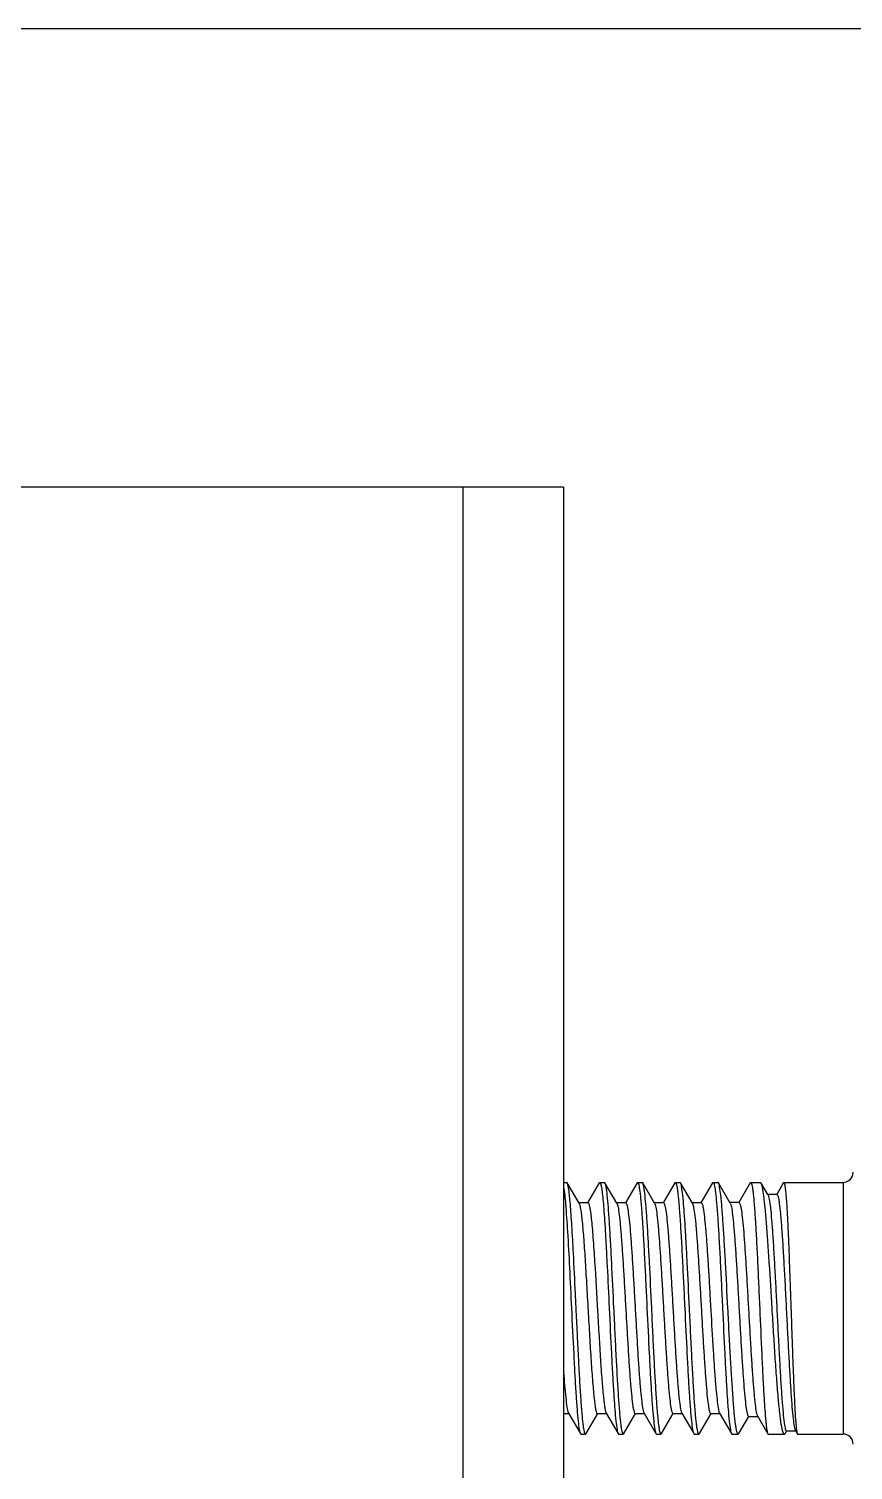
# Model space of a CAD drawing. Extents: x 1725261 to 1937680, y 860327 to 1571294.
# Drawn here: x 1839691 to 1840080, y 1252925 to 1253607 of the extents above; entities that cross this region are included whole.
import ezdxf

# ---------------------------------------------------------------- set-up
doc = ezdxf.new("R2010")
doc.units = 0
doc.header["$LTSCALE"] = 1000
doc.header["$MEASUREMENT"] = 0
doc.layers.add('bz', color=2, linetype='Continuous')

msp = doc.modelspace()

# ---------------------------------------------------------------- linework, layer by layer
at = {"linetype": 'Continuous'}
for p, q in [((1839943.48, 1253389.71), (1839455.32, 1253389.71)), ((1839895.85, 1253389.71), (1839895.85, 1249424.57)), ((1839943.48, 1253389.71), (1839943.48, 1249424.57)), ((1839943.48, 1253060.8), (1839944.97, 1253060.8)), ((1839950.82, 1253050.91), (1839945.2, 1253060.59)), ((1839960.36, 1253060.6), (1839954.86, 1253051.15)), ((1839960.36, 1253060.6), (1839960.59, 1253060.8)), ((1839960.59, 1253060.8), (1839962.83, 1253060.8)), ((1839963.06, 1253060.59), (1839962.83, 1253060.8)), ((1839968.68, 1253050.91), (1839963.06, 1253060.59)), ((1839978.22, 1253060.6), (1839972.72, 1253051.15)), ((1839978.22, 1253060.6), (1839978.45, 1253060.8)), ((1839978.45, 1253060.8), (1839980.69, 1253060.8)), ((1839980.92, 1253060.59), (1839980.69, 1253060.8)), ((1839986.54, 1253050.91), (1839980.92, 1253060.59)), ((1839996.08, 1253060.6), (1839990.58, 1253051.15)), ((1839996.08, 1253060.6), (1839996.31, 1253060.8)), ((1839996.31, 1253060.8), (1839998.55, 1253060.8)), ((1839998.78, 1253060.59), (1839998.55, 1253060.8)), ((1840004.4, 1253050.91), (1839998.78, 1253060.59)), ((1840013.94, 1253060.6), (1840008.44, 1253051.15)), ((1840013.94, 1253060.6), (1840014.17, 1253060.8)), ((1840014.17, 1253060.8), (1840016.46, 1253060.8)), ((1840016.71, 1253060.58), (1840016.46, 1253060.8)), ((1840022.26, 1253051.01), (1840016.71, 1253060.58)), ((1840031.76, 1253060.61), (1840026.31, 1253051.25)), ((1840031.76, 1253060.61), (1840031.98, 1253060.8)), ((1840031.98, 1253060.8), (1840036.52, 1253060.8)), ((1840036.87, 1253060.49), (1840036.52, 1253060.8)), ((1840040.02, 1253055.07), (1840036.87, 1253060.49)), ((1840047.49, 1253060.67), (1840044.26, 1253055.12)), ((1840047.49, 1253060.67), (1840047.63, 1253060.8)), ((1840047.63, 1253060.8), (1840075.64, 1253060.8)), ((1840075.64, 1253060.8), (1840075.64, 1252941.73)), ((1840040.15, 1253054.84), (1840040.02, 1253055.07)), ((1840044.36, 1253055.07), (1840040.02, 1253055.07)), ((1840044.26, 1253055.12), (1840044.23, 1253055.07)), ((1839955, 1253051.15), (1839950.68, 1253051.15)), ((1839972.86, 1253051.15), (1839968.54, 1253051.15)), ((1839990.72, 1253051.15), (1839986.4, 1253051.15)), ((1840008.58, 1253051.15), (1840004.26, 1253051.15)), ((1840004.4, 1253050.91), (1840004.45, 1253050.8)), ((1840026.45, 1253051.25), (1840022.12, 1253051.25)), ((1839943.48, 1252951.38), (1839945.93, 1252951.38)), ((1839945.79, 1252951.62), (1839951.43, 1252941.93)), ((1839954.13, 1252941.94), (1839959.61, 1252951.38)), ((1839959.47, 1252951.38), (1839963.79, 1252951.38)), ((1839963.65, 1252951.62), (1839969.29, 1252941.93)), ((1839971.99, 1252941.94), (1839977.47, 1252951.38)), ((1839977.33, 1252951.38), (1839981.65, 1252951.38)), ((1839981.51, 1252951.62), (1839987.15, 1252941.93)), ((1839989.85, 1252941.94), (1839995.33, 1252951.38)), ((1839995.19, 1252951.38), (1839999.51, 1252951.38)), ((1839999.37, 1252951.62), (1840005.01, 1252941.93)), ((1840007.71, 1252941.94), (1840013.19, 1252951.38)), ((1840013.05, 1252951.38), (1840017.37, 1252951.38)), ((1840017.1, 1252951.89), (1840017.23, 1252951.62)), ((1840017.23, 1252951.62), (1840022.87, 1252941.93)), ((1840035.13, 1252950.33), (1840040.04, 1252941.89)), ((1840026.37, 1252941.99), (1840031.08, 1252950.1)), ((1840030.94, 1252950.1), (1840035.27, 1252950.1)), ((1839951.43, 1252941.93), (1839951.66, 1252941.73)), ((1839951.66, 1252941.73), (1839953.9, 1252941.73)), ((1839954.13, 1252941.94), (1839953.9, 1252941.73)), ((1839969.29, 1252941.93), (1839969.52, 1252941.73)), ((1839969.52, 1252941.73), (1839971.76, 1252941.73)), ((1839971.99, 1252941.94), (1839971.76, 1252941.73)), ((1839987.15, 1252941.93), (1839987.38, 1252941.73)), ((1839987.38, 1252941.73), (1839989.62, 1252941.73)), ((1839989.85, 1252941.94), (1839989.62, 1252941.73)), ((1840005.01, 1252941.93), (1840005.24, 1252941.73)), ((1840005.24, 1252941.73), (1840007.48, 1252941.73)), ((1840007.71, 1252941.94), (1840007.48, 1252941.73)), ((1840022.87, 1252941.93), (1840023.1, 1252941.73)), ((1840023.1, 1252941.73), (1840026.07, 1252941.73)), ((1840026.37, 1252941.99), (1840026.07, 1252941.73)), ((1840040.04, 1252941.89), (1840040.22, 1252941.73)), ((1840040.22, 1252941.73), (1840047.92, 1252941.73)), ((1840048.34, 1252942.1), (1840047.92, 1252941.73)), ((1840048.34, 1252942.1), (1840048.94, 1252943.12)), ((1840048.85, 1252943.18), (1840053.19, 1252943.18)), ((1840053.07, 1252943.38), (1840053.98, 1252941.82)), ((1840053.98, 1252941.82), (1840054.08, 1252941.73)), ((1840054.08, 1252941.73), (1840075.64, 1252941.73))]:
    msp.add_line(p, q, dxfattribs=at)
for centre, start, end in [((1840075.64, 1253065.56), 270, 0), ((1840075.64, 1252936.97), 0, 90)]:
    msp.add_arc(centre, 4.76, start, end, dxfattribs=at)
for points, knots in [([(1839945.2, 1253060.59), (1839945.19, 1253060.63), (1839945.13, 1253060.71), (1839945.04, 1253060.8), (1839944.97, 1253060.8)], [0, 0, 0, 0, 0.33644, 1, 1, 1, 1]), ([(1839948.14, 1253027.41), (1839947.92, 1253031.67), (1839947.57, 1253037.77), (1839947.07, 1253045.44), (1839946.71, 1253050.15), (1839946.35, 1253054.05), (1839946.01, 1253057.07), (1839945.65, 1253059.15), (1839945.4, 1253060.25), (1839945.2, 1253060.59)], [0, 0, 0, 0, 0.384278, 0.548795, 0.691198, 0.809122, 0.900672, 0.964483, 1, 1, 1, 1]), ([(1839960.59, 1253060.8), (1839960.67, 1253060.8), (1839960.86, 1253060.59), (1839961.13, 1253059.83), (1839961.48, 1253058.13), (1839961.84, 1253055.32), (1839962.22, 1253051.44), (1839962.61, 1253046.6), (1839963, 1253040.87), (1839963.39, 1253034.38), (1839963.64, 1253029.8), (1839963.76, 1253027.41)], [0, 0, 0, 0, 0.007293, 0.021459, 0.073997, 0.159035, 0.275243, 0.420481, 0.591942, 0.786408, 1, 1, 1, 1]), ([(1839967.29, 1253001.27), (1839966.95, 1253008.48), (1839966.45, 1253018.99), (1839965.74, 1253032.43), (1839965.22, 1253041.13), (1839964.72, 1253048.45), (1839964.21, 1253054.14), (1839963.78, 1253057.79), (1839963.38, 1253059.72), (1839963.19, 1253060.38), (1839963.06, 1253060.59)], [0, 0, 0, 0, 0.363934, 0.530187, 0.678191, 0.802879, 0.899992, 0.966292, 0.987243, 1, 1, 1, 1]), ([(1839978.45, 1253060.8), (1839978.58, 1253060.8), (1839978.85, 1253060.32), (1839979.05, 1253059.51), (1839979.34, 1253058.05), (1839979.6, 1253056.1), (1839979.87, 1253053.6), (1839980.26, 1253049.3), (1839980.74, 1253042.82), (1839981.28, 1253033.92), (1839981.82, 1253023.76), (1839982.37, 1253012.73), (1839982.73, 1253005.14), (1839982.92, 1253001.27)], [0, 0, 0, 0, 0.006687, 0.021748, 0.045922, 0.079138, 0.121135, 0.17154, 0.295605, 0.446631, 0.618866, 0.805704, 1, 1, 1, 1]), ([(1839985.15, 1253001.27), (1839984.81, 1253008.48), (1839984.31, 1253018.99), (1839983.6, 1253032.43), (1839983.08, 1253041.13), (1839982.57, 1253048.45), (1839982.07, 1253054.14), (1839981.64, 1253057.79), (1839981.24, 1253059.72), (1839981.05, 1253060.38), (1839980.92, 1253060.59)], [0, 0, 0, 0, 0.363936, 0.530191, 0.678194, 0.802878, 0.899991, 0.966291, 0.987243, 1, 1, 1, 1]), ([(1839996.31, 1253060.8), (1839996.44, 1253060.8), (1839996.71, 1253060.32), (1839996.91, 1253059.51), (1839997.2, 1253058.05), (1839997.46, 1253056.1), (1839997.73, 1253053.6), (1839998.12, 1253049.3), (1839998.6, 1253042.82), (1839999.14, 1253033.92), (1839999.68, 1253023.76), (1840000.23, 1253012.73), (1840000.59, 1253005.14), (1840000.78, 1253001.27)], [0, 0, 0, 0, 0.006686, 0.021748, 0.045922, 0.079137, 0.121134, 0.171539, 0.2956, 0.446625, 0.618862, 0.805702, 1, 1, 1, 1]), ([(1840003.01, 1253001.27), (1840002.67, 1253008.48), (1840002.17, 1253018.99), (1840001.46, 1253032.43), (1840000.94, 1253041.13), (1840000.43, 1253048.45), (1839999.93, 1253054.14), (1839999.5, 1253057.79), (1839999.1, 1253059.72), (1839998.91, 1253060.38), (1839998.78, 1253060.59)], [0, 0, 0, 0, 0.363938, 0.530193, 0.678196, 0.802878, 0.89999, 0.96629, 0.987243, 1, 1, 1, 1]), ([(1840014.17, 1253060.8), (1840014.3, 1253060.8), (1840014.57, 1253060.32), (1840014.77, 1253059.51), (1840015.06, 1253058.05), (1840015.32, 1253056.1), (1840015.59, 1253053.6), (1840015.98, 1253049.3), (1840016.46, 1253042.82), (1840017, 1253033.92), (1840017.54, 1253023.76), (1840018.09, 1253012.73), (1840018.45, 1253005.14), (1840018.64, 1253001.27)], [0, 0, 0, 0, 0.006686, 0.021748, 0.045923, 0.079138, 0.121135, 0.171539, 0.295599, 0.446623, 0.618861, 0.805701, 1, 1, 1, 1]), ([(1840021.17, 1253001.27), (1840020.8, 1253008.47), (1840020.26, 1253018.96), (1840019.51, 1253032.38), (1840018.96, 1253041.07), (1840018.43, 1253048.39), (1840017.9, 1253054.09), (1840017.45, 1253057.75), (1840017.04, 1253059.7), (1840016.84, 1253060.36), (1840016.71, 1253060.58)], [0, 0, 0, 0, 0.36329, 0.529314, 0.6772, 0.8019, 0.899174, 0.965796, 0.986969, 1, 1, 1, 1]), ([(1840031.98, 1253060.8), (1840032.11, 1253060.8), (1840032.36, 1253060.31), (1840032.56, 1253059.51), (1840032.83, 1253058.04), (1840033.08, 1253056.1), (1840033.34, 1253053.6), (1840033.71, 1253049.3), (1840034.16, 1253042.82), (1840034.67, 1253033.92), (1840035.18, 1253023.76), (1840035.69, 1253012.73), (1840036.03, 1253005.14), (1840036.2, 1253001.27)], [0, 0, 0, 0, 0.006577, 0.021598, 0.045743, 0.078947, 0.120936, 0.171341, 0.295421, 0.446481, 0.618759, 0.805647, 1, 1, 1, 1]), ([(1840042.09, 1253001.27), (1840041.65, 1253008.39), (1840041.03, 1253018.79), (1840040.14, 1253032.1), (1840039.5, 1253040.74), (1840038.88, 1253048.06), (1840038.26, 1253053.8), (1840037.73, 1253057.52), (1840037.25, 1253059.55), (1840037.01, 1253060.25), (1840036.87, 1253060.49)], [0, 0, 0, 0, 0.359931, 0.524763, 0.672002, 0.796741, 0.894844, 0.963163, 0.985535, 1, 1, 1, 1]), ([(1840047.63, 1253060.8), (1840047.75, 1253060.8), (1840047.93, 1253060.28), (1840048.1, 1253059.52), (1840048.31, 1253058.04), (1840048.51, 1253056.1), (1840048.72, 1253053.6), (1840049.02, 1253049.3), (1840049.38, 1253042.82), (1840049.78, 1253033.92), (1840050.19, 1253023.76), (1840050.59, 1253012.73), (1840050.85, 1253005.14), (1840050.99, 1253001.27)], [0, 0, 0, 0, 0.006021, 0.020821, 0.044863, 0.078011, 0.119986, 0.170402, 0.294571, 0.445788, 0.618273, 0.805395, 1, 1, 1, 1]), ([(1839943.48, 1253058.75), (1839943.97, 1253056.1), (1839944.57, 1253049), (1839945.46, 1253036.21), (1839946.31, 1253019.71), (1839946.89, 1253007.64), (1839947.2, 1253001.27)], [0, 0, 0, 0, 0.140047, 0.370694, 0.667791, 1, 1, 1, 1]), ([(1840040.15, 1253054.84), (1840040.29, 1253054.61), (1840040.49, 1253053.94), (1840040.91, 1253051.94), (1840041.36, 1253048.21), (1840041.9, 1253042.42), (1840042.43, 1253035.03), (1840042.97, 1253026.33), (1840043.51, 1253016.65), (1840044.04, 1253006.35), (1840044.58, 1252995.81), (1840045.11, 1252985.42), (1840045.64, 1252975.55), (1840046.16, 1252966.55), (1840046.68, 1252958.73), (1840047.19, 1252952.37), (1840047.64, 1252948.06), (1840048.01, 1252945.53), (1840048.28, 1252944.28), (1840048.48, 1252943.57), (1840048.73, 1252943.18), (1840048.85, 1252943.18)], [0, 0, 0, 0, 0.007107, 0.018639, 0.0548, 0.107312, 0.174177, 0.252841, 0.34033, 0.433375, 0.528546, 0.622381, 0.711512, 0.792794, 0.863403, 0.920942, 0.963521, 0.978774, 0.989867, 0.996808, 1, 1, 1, 1]), ([(1840044.36, 1253055.07), (1840044.49, 1253055.07), (1840044.76, 1253054.64), (1840044.96, 1253053.88), (1840045.25, 1253052.54), (1840045.64, 1253049.84), (1840046.12, 1253045.29), (1840046.65, 1253038.61), (1840047.18, 1253030.47), (1840047.72, 1253021.2), (1840048.26, 1253011.14), (1840048.8, 1253000.66), (1840049.33, 1252990.16), (1840049.86, 1252980), (1840050.39, 1252970.56), (1840050.91, 1252962.17), (1840051.42, 1252955.1), (1840051.93, 1252949.61), (1840052.36, 1252946.1), (1840052.75, 1252944.23), (1840052.95, 1252943.6), (1840053.07, 1252943.38)], [0, 0, 0, 0, 0.00344, 0.010899, 0.022787, 0.039077, 0.08427, 0.144807, 0.218371, 0.302169, 0.393053, 0.48765, 0.582499, 0.674175, 0.759417, 0.835242, 0.899047, 0.9487, 0.982621, 0.993382, 1, 1, 1, 1]), ([(1839950.82, 1253050.91), (1839951, 1253050.6), (1839951.25, 1253049.64), (1839951.6, 1253047.84), (1839951.94, 1253045.28), (1839952.46, 1253040.51), (1839953.06, 1253033.06), (1839953.49, 1253026.7), (1839953.71, 1253023.17)], [0, 0, 0, 0, 0.038835, 0.104857, 0.1976, 0.315752, 0.620526, 1, 1, 1, 1]), ([(1839955, 1253051.15), (1839955.21, 1253051.15), (1839955.56, 1253050.29), (1839955.86, 1253048.99), (1839956.26, 1253046.53), (1839956.63, 1253043.32), (1839957.02, 1253039.25), (1839957.57, 1253032.45), (1839957.93, 1253027.01), (1839958.17, 1253023.17)], [0, 0, 0, 0, 0.022134, 0.075093, 0.160257, 0.276417, 0.421479, 0.592671, 1, 1, 1, 1]), ([(1839968.68, 1253050.91), (1839968.8, 1253050.7), (1839969, 1253050.09), (1839969.4, 1253048.31), (1839969.84, 1253045.02), (1839970.36, 1253039.94), (1839970.88, 1253033.46), (1839971.41, 1253025.82), (1839971.94, 1253017.29), (1839972.47, 1253008.19), (1839973, 1252998.84), (1839973.53, 1252989.58), (1839974.06, 1252980.74), (1839974.59, 1252972.63), (1839975.11, 1252965.56), (1839975.63, 1252959.78), (1839976.09, 1252955.86), (1839976.47, 1252953.54), (1839976.74, 1252952.4), (1839976.95, 1252951.73), (1839977.21, 1252951.38), (1839977.33, 1252951.38)], [0, 0, 0, 0, 0.007395, 0.019019, 0.054844, 0.106491, 0.172173, 0.249556, 0.335869, 0.428015, 0.522682, 0.616468, 0.706, 0.788063, 0.859716, 0.918399, 0.962047, 0.977755, 0.989231, 0.996485, 1, 1, 1, 1]), ([(1839972.86, 1253051.15), (1839972.98, 1253051.15), (1839973.24, 1253050.8), (1839973.44, 1253050.13), (1839973.72, 1253048.99), (1839974.1, 1253046.67), (1839974.56, 1253042.75), (1839975.08, 1253036.97), (1839975.6, 1253029.89), (1839976.13, 1253021.79), (1839976.66, 1253012.94), (1839977.19, 1253003.68), (1839977.72, 1252994.33), (1839978.25, 1252985.23), (1839978.78, 1252976.7), (1839979.31, 1252969.06), (1839979.83, 1252962.58), (1839980.35, 1252957.5), (1839980.79, 1252954.22), (1839981.19, 1252952.44), (1839981.39, 1252951.83), (1839981.51, 1252951.62)], [0, 0, 0, 0, 0.003516, 0.010771, 0.022251, 0.037961, 0.081618, 0.140314, 0.21198, 0.294058, 0.383605, 0.477402, 0.572078, 0.664229, 0.750542, 0.827917, 0.893586, 0.945213, 0.981012, 0.992619, 1, 1, 1, 1]), ([(1839986.54, 1253050.91), (1839986.66, 1253050.7), (1839986.86, 1253050.09), (1839987.26, 1253048.31), (1839987.7, 1253045.02), (1839988.22, 1253039.94), (1839988.74, 1253033.46), (1839989.27, 1253025.82), (1839989.8, 1253017.29), (1839990.33, 1253008.19), (1839990.86, 1252998.84), (1839991.39, 1252989.58), (1839991.92, 1252980.74), (1839992.45, 1252972.63), (1839992.97, 1252965.56), (1839993.49, 1252959.78), (1839993.95, 1252955.86), (1839994.33, 1252953.54), (1839994.6, 1252952.4), (1839994.81, 1252951.73), (1839995.07, 1252951.38), (1839995.19, 1252951.38)], [0, 0, 0, 0, 0.007397, 0.019019, 0.054844, 0.106491, 0.172173, 0.249556, 0.335869, 0.428015, 0.522683, 0.616468, 0.706, 0.788064, 0.859716, 0.918399, 0.962047, 0.977754, 0.989232, 0.996484, 1, 1, 1, 1]), ([(1839990.72, 1253051.15), (1839990.84, 1253051.15), (1839991.1, 1253050.8), (1839991.3, 1253050.13), (1839991.58, 1253048.99), (1839991.96, 1253046.67), (1839992.42, 1253042.75), (1839992.94, 1253036.97), (1839993.46, 1253029.89), (1839993.99, 1253021.79), (1839994.52, 1253012.94), (1839995.05, 1253003.68), (1839995.58, 1252994.33), (1839996.11, 1252985.23), (1839996.64, 1252976.7), (1839997.17, 1252969.06), (1839997.69, 1252962.58), (1839998.21, 1252957.5), (1839998.65, 1252954.22), (1839999.05, 1252952.44), (1839999.25, 1252951.83), (1839999.37, 1252951.62)], [0, 0, 0, 0, 0.003515, 0.010771, 0.022249, 0.037962, 0.081619, 0.140314, 0.21198, 0.294058, 0.383605, 0.477402, 0.572078, 0.664229, 0.750541, 0.827917, 0.893586, 0.945213, 0.981012, 0.992621, 1, 1, 1, 1]), ([(1840004.45, 1253050.8), (1840004.75, 1253050.18), (1840005.1, 1253048.26), (1840005.63, 1253044.63), (1840006.12, 1253039.43), (1840006.64, 1253032.9), (1840007.17, 1253025.23), (1840007.69, 1253016.71), (1840008.22, 1253007.64), (1840008.75, 1252998.35), (1840009.27, 1252989.15), (1840009.8, 1252980.39), (1840010.32, 1252972.38), (1840010.85, 1252965.39), (1840011.36, 1252959.67), (1840011.82, 1252955.8), (1840012.19, 1252953.51), (1840012.47, 1252952.38), (1840012.67, 1252951.72), (1840012.93, 1252951.38), (1840013.05, 1252951.38)], [0, 0, 0, 0, 0.020603, 0.057806, 0.110504, 0.176892, 0.254638, 0.340995, 0.432905, 0.527106, 0.620258, 0.709056, 0.790352, 0.861271, 0.919315, 0.962468, 0.977994, 0.989339, 0.996513, 1, 1, 1, 1]), ([(1840008.58, 1253051.15), (1840008.7, 1253051.15), (1840008.95, 1253050.82), (1840009.16, 1253050.16), (1840009.43, 1253049.06), (1840009.8, 1253046.8), (1840010.25, 1253042.99), (1840010.76, 1253037.37), (1840011.28, 1253030.47), (1840011.8, 1253022.56), (1840012.32, 1253013.91), (1840013.02, 1253001.76), (1840013.7, 1252989.67), (1840014.41, 1252978.05), (1840014.93, 1252970.35), (1840015.45, 1252963.74), (1840015.95, 1252958.43), (1840016.46, 1252954.63), (1840016.82, 1252952.59), (1840017.1, 1252951.89)], [0, 0, 0, 0, 0.003451, 0.010528, 0.02171, 0.037015, 0.079558, 0.136815, 0.206829, 0.287179, 0.375068, 0.467432, 0.652658, 0.739058, 0.81724, 0.884486, 0.938474, 0.977372, 1, 1, 1, 1]), ([(1840022.26, 1253051.01), (1840022.39, 1253050.79), (1840022.59, 1253050.17), (1840023, 1253048.35), (1840023.44, 1253045), (1840023.97, 1253039.81), (1840024.49, 1253033.2), (1840025.02, 1253025.42), (1840025.56, 1253016.74), (1840026.09, 1253007.49), (1840026.62, 1252998), (1840027.16, 1252988.61), (1840027.69, 1252979.67), (1840028.21, 1252971.48), (1840028.74, 1252964.35), (1840029.25, 1252958.54), (1840029.71, 1252954.59), (1840030.09, 1252952.26), (1840030.36, 1252951.12), (1840030.56, 1252950.45), (1840030.82, 1252950.1), (1840030.94, 1252950.1)], [0, 0, 0, 0, 0.007409, 0.01909, 0.055149, 0.107148, 0.173245, 0.251046, 0.337725, 0.430132, 0.524922, 0.618672, 0.708016, 0.789761, 0.861007, 0.919255, 0.962504, 0.978047, 0.989392, 0.996551, 1, 1, 1, 1]), ([(1840026.45, 1253051.25), (1840026.57, 1253051.25), (1840026.83, 1253050.89), (1840027.04, 1253050.2), (1840027.32, 1253049.04), (1840027.7, 1253046.66), (1840028.17, 1253042.65), (1840028.69, 1253036.74), (1840029.22, 1253029.52), (1840029.75, 1253021.26), (1840030.28, 1253012.26), (1840030.82, 1253002.85), (1840031.35, 1252993.37), (1840031.88, 1252984.16), (1840032.41, 1252975.54), (1840032.94, 1252967.84), (1840033.46, 1252961.32), (1840033.97, 1252956.22), (1840034.41, 1252952.93), (1840034.81, 1252951.15), (1840035.01, 1252950.54), (1840035.13, 1252950.33)], [0, 0, 0, 0, 0.003529, 0.010847, 0.022435, 0.038293, 0.08234, 0.141503, 0.213655, 0.296174, 0.386062, 0.480058, 0.574763, 0.666765, 0.752768, 0.829708, 0.894868, 0.945981, 0.981331, 0.99276, 1, 1, 1, 1]), ([(1839949.43, 1253001.27), (1839949.33, 1253003.52), (1839948.91, 1253012.23), (1839948.49, 1253020.94), (1839948.14, 1253027.41)], [0, 0, 0, 0, 0.258222, 1, 1, 1, 1]), ([(1839963.76, 1253027.41), (1839963.88, 1253025.33), (1839964.32, 1253016.62), (1839964.74, 1253007.9), (1839965.06, 1253001.27)], [0, 0, 0, 0, 0.238495, 1, 1, 1, 1]), ([(1839953.71, 1253023.17), (1839953.96, 1253019.2), (1839954.45, 1253011.04), (1839955.14, 1252998.74), (1839955.84, 1252986.6), (1839956.53, 1252975.4), (1839957.14, 1252966.99), (1839957.64, 1252961.26), (1839957.99, 1252957.86), (1839958.33, 1252955.19), (1839958.69, 1252953.16), (1839958.96, 1252952.06), (1839959.29, 1252951.38), (1839959.47, 1252951.38)], [0, 0, 0, 0, 0.165501, 0.339784, 0.511803, 0.670616, 0.80615, 0.862438, 0.909852, 0.947659, 0.975319, 0.992557, 1, 1, 1, 1]), ([(1839958.17, 1253023.17), (1839958.67, 1253015.42), (1839959.33, 1253003.71), (1839960.21, 1252988.3), (1839960.87, 1252977.42), (1839961.53, 1252967.91), (1839962.1, 1252961.11), (1839962.59, 1252956.76), (1839962.91, 1252954.43), (1839963.24, 1252952.79), (1839963.48, 1252951.91), (1839963.65, 1252951.62)], [0, 0, 0, 0, 0.324453, 0.489839, 0.64461, 0.779868, 0.887864, 0.929656, 0.962499, 0.985988, 1, 1, 1, 1]), ([(1839947.2, 1253001.27), (1839947.54, 1252994.05), (1839948.04, 1252983.54), (1839948.75, 1252970.09), (1839949.27, 1252961.4), (1839949.78, 1252954.07), (1839950.28, 1252948.38), (1839950.71, 1252944.74), (1839951.11, 1252942.8), (1839951.3, 1252942.15), (1839951.43, 1252941.93)], [0, 0, 0, 0, 0.363997, 0.530272, 0.678287, 0.802974, 0.90007, 0.966338, 0.987267, 1, 1, 1, 1]), ([(1839953.9, 1252941.73), (1839953.77, 1252941.73), (1839953.5, 1252942.22), (1839953.3, 1252943.02), (1839953.01, 1252944.49), (1839952.75, 1252946.43), (1839952.48, 1252948.93), (1839952.09, 1252953.23), (1839951.61, 1252959.71), (1839951.07, 1252968.61), (1839950.53, 1252978.77), (1839949.98, 1252989.8), (1839949.62, 1252997.39), (1839949.43, 1253001.27)], [0, 0, 0, 0, 0.006687, 0.021749, 0.045924, 0.07914, 0.121138, 0.171544, 0.295611, 0.44664, 0.618872, 0.805705, 1, 1, 1, 1]), ([(1839965.06, 1253001.27), (1839965.4, 1252994.05), (1839965.9, 1252983.54), (1839966.61, 1252970.09), (1839967.13, 1252961.4), (1839967.64, 1252954.07), (1839968.14, 1252948.38), (1839968.57, 1252944.74), (1839968.97, 1252942.8), (1839969.16, 1252942.15), (1839969.29, 1252941.93)], [0, 0, 0, 0, 0.363992, 0.530264, 0.678281, 0.802969, 0.900068, 0.966337, 0.987267, 1, 1, 1, 1]), ([(1839971.76, 1252941.73), (1839971.63, 1252941.73), (1839971.36, 1252942.22), (1839971.16, 1252943.02), (1839970.87, 1252944.49), (1839970.61, 1252946.43), (1839970.34, 1252948.93), (1839969.95, 1252953.23), (1839969.47, 1252959.71), (1839968.93, 1252968.61), (1839968.39, 1252978.77), (1839967.84, 1252989.8), (1839967.48, 1252997.39), (1839967.29, 1253001.27)], [0, 0, 0, 0, 0.006687, 0.02175, 0.045925, 0.079141, 0.121139, 0.171544, 0.29561, 0.446639, 0.618874, 0.805705, 1, 1, 1, 1]), ([(1839982.92, 1253001.27), (1839983.26, 1252994.05), (1839983.76, 1252983.54), (1839984.47, 1252970.09), (1839984.99, 1252961.4), (1839985.5, 1252954.07), (1839986, 1252948.38), (1839986.43, 1252944.74), (1839986.83, 1252942.8), (1839987.02, 1252942.15), (1839987.15, 1252941.93)], [0, 0, 0, 0, 0.36399, 0.530265, 0.678283, 0.80297, 0.900067, 0.966336, 0.987267, 1, 1, 1, 1]), ([(1839989.62, 1252941.73), (1839989.48, 1252941.73), (1839989.22, 1252942.22), (1839989.02, 1252943.02), (1839988.73, 1252944.49), (1839988.47, 1252946.43), (1839988.2, 1252948.93), (1839987.81, 1252953.23), (1839987.33, 1252959.71), (1839986.79, 1252968.61), (1839986.25, 1252978.77), (1839985.7, 1252989.8), (1839985.34, 1252997.39), (1839985.15, 1253001.27)], [0, 0, 0, 0, 0.006687, 0.02175, 0.045926, 0.079142, 0.121139, 0.171543, 0.295606, 0.446635, 0.618871, 0.805705, 1, 1, 1, 1]), ([(1840000.78, 1253001.27), (1840001.12, 1252994.05), (1840001.62, 1252983.54), (1840002.33, 1252970.09), (1840002.85, 1252961.4), (1840003.35, 1252954.07), (1840003.86, 1252948.38), (1840004.29, 1252944.74), (1840004.69, 1252942.8), (1840004.88, 1252942.15), (1840005.01, 1252941.93)], [0, 0, 0, 0, 0.363992, 0.53027, 0.678287, 0.802972, 0.900066, 0.966335, 0.987267, 1, 1, 1, 1]), ([(1840007.48, 1252941.73), (1840007.34, 1252941.73), (1840007.08, 1252942.22), (1840006.87, 1252943.02), (1840006.59, 1252944.49), (1840006.33, 1252946.43), (1840006.06, 1252948.93), (1840005.66, 1252953.23), (1840005.19, 1252959.71), (1840004.65, 1252968.61), (1840004.11, 1252978.77), (1840003.56, 1252989.8), (1840003.2, 1252997.39), (1840003.01, 1253001.27)], [0, 0, 0, 0, 0.006687, 0.021749, 0.045924, 0.07914, 0.121137, 0.17154, 0.295601, 0.446627, 0.618864, 0.805703, 1, 1, 1, 1]), ([(1840018.64, 1253001.27), (1840018.98, 1252994.05), (1840019.48, 1252983.54), (1840020.19, 1252970.09), (1840020.71, 1252961.4), (1840021.21, 1252954.07), (1840021.72, 1252948.38), (1840022.15, 1252944.74), (1840022.55, 1252942.8), (1840022.74, 1252942.15), (1840022.87, 1252941.93)], [0, 0, 0, 0, 0.363998, 0.530276, 0.678291, 0.802973, 0.900067, 0.966336, 0.987267, 1, 1, 1, 1]), ([(1840026.07, 1252941.73), (1840025.93, 1252941.73), (1840025.63, 1252942.2), (1840025.4, 1252943.03), (1840025.09, 1252944.48), (1840024.65, 1252947.42), (1840024.12, 1252952.4), (1840023.54, 1252959.7), (1840022.95, 1252968.61), (1840022.35, 1252978.77), (1840021.76, 1252989.8), (1840021.37, 1252997.39), (1840021.17, 1253001.27)], [0, 0, 0, 0, 0.007081, 0.022303, 0.046557, 0.07981, 0.172207, 0.296205, 0.44712, 0.619207, 0.805877, 1, 1, 1, 1]), ([(1840036.2, 1253001.27), (1840036.52, 1252994), (1840036.98, 1252983.43), (1840037.63, 1252969.92), (1840038.1, 1252961.19), (1840038.56, 1252953.87), (1840038.96, 1252948.76), (1840039.31, 1252945.57), (1840039.53, 1252943.89), (1840039.75, 1252942.72), (1840039.92, 1252942.09), (1840040.04, 1252941.89)], [0, 0, 0, 0, 0.366142, 0.533181, 0.681612, 0.806274, 0.90284, 0.939518, 0.968031, 0.988196, 1, 1, 1, 1]), ([(1840047.92, 1252941.73), (1840047.76, 1252941.73), (1840047.4, 1252942.16), (1840047.11, 1252943.03), (1840046.74, 1252944.47), (1840046.22, 1252947.42), (1840045.6, 1252952.39), (1840044.9, 1252959.7), (1840044.19, 1252968.61), (1840043.49, 1252978.77), (1840042.79, 1252989.8), (1840042.32, 1252997.39), (1840042.09, 1253001.27)], [0, 0, 0, 0, 0.007835, 0.023392, 0.047821, 0.08116, 0.173569, 0.297436, 0.448123, 0.619913, 0.806242, 1, 1, 1, 1]), ([(1840050.99, 1253001.27), (1840051.12, 1252997.53), (1840051.37, 1252990.18), (1840051.74, 1252979.5), (1840052.12, 1252969.59), (1840052.48, 1252960.82), (1840052.84, 1252953.5), (1840053.15, 1252948.42), (1840053.42, 1252945.29), (1840053.58, 1252943.66), (1840053.76, 1252942.57), (1840053.88, 1252942), (1840053.98, 1252941.82)], [0, 0, 0, 0, 0.188442, 0.370144, 0.538605, 0.687798, 0.812406, 0.907981, 0.943781, 0.971161, 0.989909, 1, 1, 1, 1]), ([(1839943.48, 1252970.73), (1839943.66, 1252968.28), (1839943.99, 1252963.9), (1839944.55, 1252958.2), (1839945.01, 1252954.51), (1839945.45, 1252952.53), (1839945.66, 1252951.85), (1839945.79, 1252951.62)], [0, 0, 0, 0, 0.381828, 0.682922, 0.89127, 0.958208, 1, 1, 1, 1])]:
    msp.add_open_spline(points, degree=3, knots=knots, dxfattribs=at)
at = {"layer": 'bz'}
msp.add_line((1843590.37, 1253606.63), (1830424.97, 1253606.63), dxfattribs=at)

doc.saveas('drawing.dxf')
